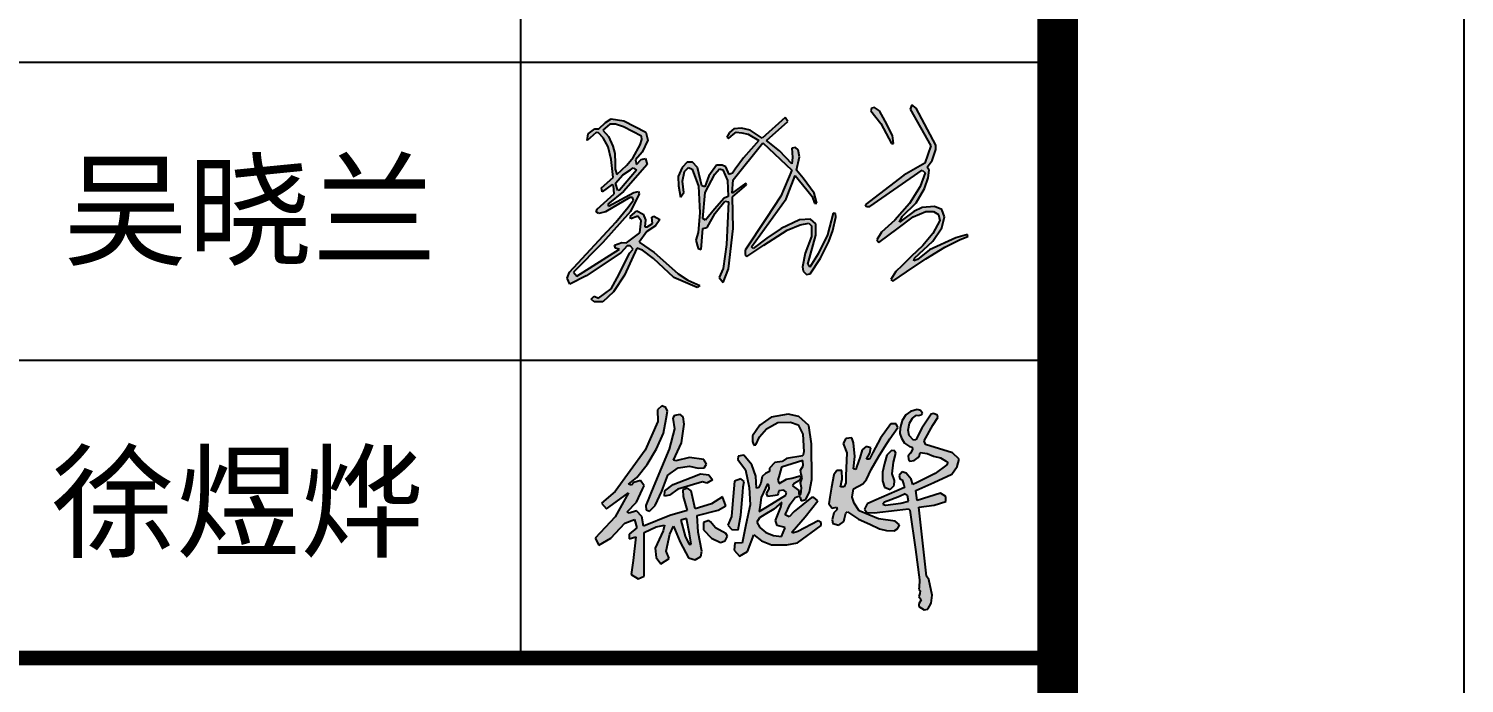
# Model space of a CAD drawing. Extents: x 33088 to 140010, y 13737 to 369010.
# Drawn here: x 117097 to 122393, y 100926 to 103344 of the extents above; entities that cross this region are included whole.
import ezdxf

# ---------------------------------------------------------------- set-up
doc = ezdxf.new("R2010")
doc.units = 0
doc.header["$LTSCALE"] = 1000
doc.header["$MEASUREMENT"] = 0
doc.layers.get('0').update_dxf_attribs({"linetype": 'CONTINUOUS'})
for name, color, linetype in [('PP-PM-TK', 7, 'CONTINUOUS'), ('PUB_TITLE', 4, 'CONTINUOUS'), ('签名', 255, 'CONTINUOUS')]:
    doc.layers.add(name, color=color, linetype=linetype)
doc.styles.add('-黑体', font='simhei.ttf', dxfattribs={"width": 0.8})

msp = doc.modelspace()

# ---------------------------------------------------------------- hatches: boundary and pattern name
h = msp.add_hatch(color=256)
h.paths.add_polyline_path([(120370.8, 103050.1), (120355, 103062.2), (120349.1, 103046.2), (120425.3, 102911.6), (120403.5, 102846.7), (120326.2, 102802.8), (120183, 102692.7), (120187.7, 102686.8), (120200, 102687.4), (120393.8, 102820.9), (120403.9, 102811.8), (120386.3, 102761.3), (120346.9, 102698), (120292, 102637.1), (120243, 102591.9), (120226, 102563.7), (120232.9, 102553.6), (120304.3, 102607.3), (120359.7, 102649.1), (120406.6, 102668.6), (120435.4, 102668.6), (120453.5, 102657.9), (120458.8, 102635.6), (120432.7, 102587.2), (120395.4, 102542.8), (120352.8, 102501.9), (120319.2, 102469.5), (120295.6, 102446.9), (120277.2, 102417.3), (120285.7, 102412), (120335.3, 102445.5), (120406.7, 102493.8), (120476.6, 102536.8), (120534.1, 102564.8), (120561.7, 102576.7), (120560.6, 102583.4), (120517.3, 102571.8), (120420.7, 102526.7), (120376.7, 102491.7), (120363.2, 102486.1), (120364.7, 102496.2), (120433, 102558.8), (120465.8, 102608.4), (120475.9, 102649.2), (120466.2, 102676.4), (120439.4, 102687.2), (120393.1, 102683.1), (120362.5, 102668.6), (120324.5, 102640.3), (120310.3, 102629.7), (120320, 102650.7), (120371.5, 102700.2), (120402.1, 102753.3), (120415.5, 102793.2), (120419.6, 102821.2), (120411.4, 102832), (120430.1, 102856.8), (120443.9, 102898.2), (120443.2, 102914.2)])
h.paths.add_polyline_path([(120217.5, 103052.1), (120206.1, 103050), (120203.7, 103040.9), (120240.3, 102994), (120280, 102919.2), (120287.3, 102919.2), (120284.3, 102948.9), (120256.7, 103001.8), (120236.5, 103040.7)], flags=17)
h.paths.add_polyline_path([(119627.3, 102677.3), (119594.5, 102636.4), (119583.9, 102642.5), (119593.4, 102738.8), (119629, 102806.1), (119645.3, 102825.9), (119657.4, 102822.4), (119675.7, 102783.4), (119677.7, 102724.5), (119663.2, 102717.5)], flags=16)
h.paths.add_polyline_path([(119494, 102763.4), (119501.9, 102721.8), (119514.4, 102739.2), (119509.5, 102781), (119517.1, 102816.4), (119531.8, 102831.6), (119545.4, 102825.1), (119568.8, 102762.5), (119572.6, 102663.6), (119566.6, 102591), (119557.9, 102563.3), (119567.2, 102531.7), (119578, 102528.5), (119584, 102605.7), (119599.8, 102609.5), (119629.7, 102662.2), (119665.1, 102706.8), (119678.7, 102704.6), (119671.6, 102547), (119659.7, 102458.1), (119645, 102424.9), (119659.7, 102407), (119678.7, 102456.5), (119696.7, 102605.7), (119694.1, 102722.5), (119745.6, 102766.7), (119743.3, 102773.6), (119693, 102736.2), (119696.4, 102786.1), (119805.8, 102921.7), (119912.8, 102821.5), (119872.3, 102724.8), (119817.6, 102642.4), (119740, 102525.5), (119740.2, 102510.2), (119746, 102502.6), (119809.2, 102543.8), (119895.5, 102600.2), (119943.4, 102619), (119975.5, 102625.8), (119985.6, 102615.3), (119984.7, 102576.6), (119961.6, 102515), (119951.9, 102464.6), (119954.4, 102448.2), (119966.2, 102435.6), (119980.5, 102438.1), (120018.8, 102496.1), (120048.7, 102558), (120064.1, 102599), (120074.9, 102648.3), (120073.2, 102661.1), (120065.4, 102661.9), (120044.6, 102582.4), (120009.8, 102512), (119979.5, 102463.4), (119971.6, 102473.7), (120000.7, 102581.2), (120001.1, 102622.6), (119981.2, 102640), (119941, 102637.9), (119873.4, 102605.6), (119819.9, 102569.6), (119770.2, 102531.9), (119763.2, 102538.6), (119892.1, 102715.8), (119925.1, 102801.7), (119967.4, 102748.9), (119987.2, 102724.1), (119996.1, 102699), (120005.3, 102699), (119994.7, 102736.9), (119954.2, 102791.9), (119930.1, 102821.1), (119941.1, 102870.5), (119936.5, 102896.1), (119926.5, 102905.2), (119912.3, 102902), (119915.5, 102867.7), (119912.3, 102844.4), (119866.5, 102892.9), (119819.6, 102930.5), (119898.3, 103001.6), (119888.2, 103015.7), (119803.4, 102940), (119758.7, 102969.1), (119727, 102976.6), (119698.8, 102973.8), (119682.6, 102960.3), (119673.1, 102943.3), (119678.6, 102938.2), (119696.5, 102952.8), (119707.4, 102961.8), (119727.8, 102959.6), (119751.4, 102953.8), (119791.4, 102930.8), (119733.7, 102866.6), (119703.4, 102824.7), (119693.1, 102810.5), (119681.8, 102804.8), (119669.3, 102833.6), (119655.9, 102839.4), (119635.1, 102839.4), (119606.7, 102800.5), (119591.2, 102760.3), (119580.7, 102763.6), (119564.8, 102830.7), (119546.4, 102850.7), (119525.9, 102851), (119508.1, 102831.6), (119493.1, 102798)])
h.paths.add_polyline_path([(119271.1, 102745.9), (119262, 102773.7), (119289.5, 102804), (119316.8, 102823), (119327, 102830.1), (119339.3, 102821.6), (119276.3, 102747)], flags=16)
h.paths.add_polyline_path([(119261, 102825.3), (119267.3, 102805.7), (119304.2, 102840), (119326.6, 102868.4), (119353.6, 102915.2), (119359.6, 102935.1), (119357.7, 102947.3), (119291.8, 102981.8), (119262.2, 102990.7), (119240.7, 102991.3), (119223.9, 102976.8), (119215.1, 102969.2), (119235.7, 102945.2), (119252.7, 102910.3), (119260, 102883.3), (119260.8, 102847.3)], flags=16)
h.paths.add_polyline_path([(119190.2, 102960.6), (119158, 102931.4), (119161, 102955.2), (119185.5, 102973.9), (119200.8, 102974.4), (119224.8, 102997.1), (119246.6, 103011), (119293.3, 103003.2), (119374.1, 102961.3), (119381.1, 102932.5), (119360.2, 102888), (119335.7, 102859.6), (119339.2, 102842.6), (119357.1, 102860.5), (119372.8, 102864.9), (119379.3, 102842.7), (119291, 102742.3), (119233.2, 102695.6), (119235.6, 102688.4), (119329.5, 102739.4), (119347.4, 102742.8), (119349.8, 102734.1), (119317.7, 102668.7), (119214.9, 102554.5), (119106.7, 102445.2), (119119.4, 102429.5), (119276.6, 102529.8), (119261.5, 102532.8), (119257.9, 102544.3), (119285.7, 102553.9), (119302.6, 102553.3), (119351.6, 102589.6), (119357.1, 102634.3), (119343.8, 102651.8), (119318.4, 102642.1), (119315.9, 102650.6), (119340.1, 102671.1), (119363.7, 102659.1), (119372.2, 102637.9), (119369.8, 102611.9), (119379.4, 102612.5), (119398.2, 102624), (119395.8, 102648.2), (119403.6, 102651.8), (119426, 102638.5), (119409.1, 102615.6), (119378.2, 102594.4), (119349.8, 102555.7), (119404.2, 102517.7), (119458.7, 102468.7), (119492.8, 102438.1), (119528.3, 102414.7), (119573.7, 102394.8), (119562.8, 102387.5), (119476.9, 102424.4), (119402.6, 102495.7), (119361.4, 102525.9), (119340.3, 102533.7), (119295.5, 102434.1), (119254.4, 102371.8), (119215.4, 102335.7), (119183.2, 102334.9), (119172.2, 102345.1), (119182.8, 102356.1), (119199.7, 102348.4), (119245.5, 102382.7), (119276, 102437.6), (119313.3, 102515.1), (119326.9, 102529.4), (119316.7, 102541.7), (119304.8, 102542.1), (119281.5, 102516.3), (119153.6, 102431.2), (119093, 102399.9), (119084.1, 102421.9), (119092.6, 102444.8), (119263.3, 102629.2), (119308.7, 102684.8), (119322.6, 102703.6), (119327.8, 102710.6), (119324.9, 102720), (119314.9, 102720.4), (119225.3, 102667.3), (119200.7, 102661.7), (119191.1, 102667.7), (119194.4, 102677.7), (119257.3, 102734), (119255.1, 102764.8), (119249.5, 102768.4), (119212.9, 102741.7), (119210.7, 102756), (119252.9, 102794.8), (119245.4, 102860.9), (119235.4, 102907.7), (119216.7, 102940.9), (119199.6, 102959.6)])
h = msp.add_hatch(color=256)
h.paths.add_polyline_path([(120339.3, 101619.4), (120330.4, 101625.8), (120309.3, 101615.8), (120278.2, 101604.3), (120253.9, 101595.3), (120247.7, 101588), (120257.5, 101584.7), (120314.1, 101592), (120343, 101599)], flags=16)
h.paths.add_polyline_path([(120372.3, 101916.1), (120379.5, 101915.4), (120390.1, 101917.7), (120394, 101923.7), (120387.3, 101933.6), (120374.6, 101938), (120350.9, 101930.1), (120333, 101918), (120320.1, 101896.8), (120312.5, 101870.3), (120310.4, 101849.1), (120316.7, 101831.2), (120327.7, 101813.3), (120346.6, 101801.1), (120356.2, 101798.6), (120358.1, 101789.4), (120350.5, 101775.8), (120341.7, 101766.2), (120342.6, 101754.3), (120348.2, 101747.1), (120363.6, 101749.7), (120378.3, 101760), (120384.1, 101767.1), (120385.9, 101779.3), (120411.7, 101775.2), (120435.2, 101765.3), (120461, 101758.7), (120479.9, 101748.3), (120488.5, 101743.6), (120484.9, 101733.4), (120441.6, 101700.8), (120374.7, 101668), (120358.4, 101660), (120353.3, 101680.6), (120334.4, 101702.9), (120319.4, 101706.8), (120307.9, 101694.4), (120311.4, 101681.8), (120319.7, 101677.2), (120325.7, 101658.8), (120328.7, 101649.5), (120215.6, 101600), (120190.9, 101589.2), (120180.6, 101570), (120189.8, 101557.4), (120215.8, 101555.8), (120300.7, 101565.9), (120342.5, 101570.9), (120348.4, 101566.1), (120368.6, 101420.7), (120384.1, 101308.8), (120382.5, 101280.2), (120381.4, 101274), (120386.2, 101268.4), (120385.2, 101257.8), (120380.5, 101247.1), (120389.2, 101234.6), (120381.3, 101219.8), (120381.1, 101210.4), (120400.5, 101197.4), (120414.5, 101200.8), (120426.3, 101221.9), (120430, 101251.7), (120418.3, 101309.9), (120409.8, 101321.7), (120380.5, 101577.3), (120437.4, 101584.1), (120481, 101597.7), (120480.6, 101616.8), (120460.6, 101628.2), (120375.1, 101600.9), (120370.5, 101638.2), (120436.5, 101668.2), (120503, 101698.4), (120522.5, 101727), (120529.8, 101753.8), (120505.6, 101776.9), (120405.1, 101808.8), (120400.9, 101821.5), (120432.7, 101879.9), (120451.4, 101908), (120449.6, 101916.5), (120435.1, 101922.5), (120426.6, 101920.5), (120391.8, 101869.2), (120370.1, 101825.6), (120361.9, 101823.8), (120345.8, 101841.7), (120341.8, 101861.1), (120346.9, 101886.5), (120358.1, 101905.1)])
h.paths.add_polyline_path([(120293, 101785.1), (120280.4, 101785.7), (120262.7, 101769.4), (120255, 101738.4), (120247.1, 101706.3), (120247.4, 101674.2), (120255, 101651.2), (120274.7, 101641.8), (120290.4, 101656.5), (120291, 101675.1), (120283, 101699.8), (120287.4, 101743.4), (120296.4, 101776.4)], flags=17)
h.paths.add_polyline_path([(120139.8, 101814.1), (120134.1, 101832.8), (120111.5, 101830.8), (120102.4, 101811.7), (120115.1, 101778), (120112.3, 101692.8), (120111.5, 101666.8), (120106, 101651.4), (120092.5, 101652.2), (120098.8, 101680.3), (120096.8, 101712), (120079, 101712.4), (120067.1, 101696.6), (120059.2, 101650.6), (120052.9, 101614.2), (120048.6, 101589.6), (120061.5, 101572.9), (120077.8, 101576.5), (120080.2, 101568.6), (120067.1, 101556), (120061.1, 101529.9), (120064.3, 101516.8), (120085.7, 101510.9), (120104.4, 101524.3), (120106.7, 101534.6), (120111.5, 101555.2), (120118.3, 101560), (120157.9, 101533.1), (120200.4, 101513.6), (120236.5, 101497.1), (120261.5, 101491.1), (120290.4, 101489.9), (120303.9, 101498.2), (120310.3, 101512.1), (120293.2, 101525.5), (120232.5, 101533.5), (120161.5, 101563.7), (120142.5, 101591.1), (120135.3, 101614.1), (120140.1, 101644.6), (120174.2, 101663.6), (120188.5, 101678.9), (120204.9, 101715.6), (120231.9, 101762.9), (120254.8, 101798.9), (120273.9, 101828.9), (120303.3, 101870.7), (120297.9, 101884.2), (120277.3, 101885.2), (120239.3, 101831.1), (120211.9, 101778.2), (120199.4, 101754.2), (120188.2, 101753.9), (120200.7, 101776.5), (120204.4, 101795.8), (120186.5, 101800.9), (120172.6, 101788), (120163.2, 101759.3), (120152.8, 101728), (120148.8, 101715.6), (120139.5, 101718.4), (120144.9, 101763.7)])
h.paths.add_polyline_path([(119872.4, 101576.8), (119876, 101594.9), (119845.8, 101570.1), (119812.4, 101549.8), (119793, 101538), (119783.5, 101521), (119794.8, 101501.6), (119816.4, 101483.5), (119844.9, 101471.8), (119874.2, 101469.1), (119886.4, 101498), (119887.8, 101501.3), (119858.4, 101509.2), (119852.5, 101527.7)], flags=16)
h.paths.add_polyline_path([(119953.9, 101730.1), (119953.5, 101749.5), (119914, 101736.9), (119874.4, 101724.4), (119866.5, 101697.1), (119860.6, 101676.6), (119866.2, 101664.4), (119893.1, 101679.8), (119912.2, 101683.8), (119943.8, 101692), (119946, 101685.9), (119940.2, 101675.2), (119920.8, 101663.7), (119915.1, 101655.4), (119928.7, 101645.7), (119938.4, 101638.8), (119938.8, 101623.1), (119945.3, 101623.8), (119948.1, 101648.6), (119944.5, 101667.3), (119950.3, 101684.9), (119947.4, 101698.9), (119944.4, 101713.4)], flags=16)
h.paths.add_polyline_path([(119827.4, 101659.9), (119822.5, 101663.5), (119815.1, 101646.8), (119799.8, 101612.4), (119795.6, 101584.6), (119792, 101561.4), (119822.5, 101579.9), (119890.8, 101621.5), (119892.9, 101631.6), (119882.7, 101639.6), (119864.9, 101636.8), (119861.7, 101627), (119859.6, 101620.6), (119843, 101618.4), (119824.2, 101615.8), (119819.5, 101627.2), (119828.8, 101645)], flags=16)
h.paths.add_polyline_path([(119765, 101733.7), (119735.7, 101769.5), (119714.1, 101764.6), (119713.6, 101753), (119741.8, 101714.3), (119755.1, 101649.6), (119758.4, 101585.7), (119742.9, 101511.6), (119728.8, 101444.2), (119702.5, 101444.7), (119700.3, 101418.2), (119719.7, 101396.1), (119749, 101413.2), (119772.8, 101475.1), (119800.4, 101452.5), (119837.5, 101438.1), (119893.9, 101438.1), (119933.2, 101444.7), (120020.6, 101509.4), (120020.2, 101519.9), (120009.4, 101525.9), (119935.2, 101487.1), (119914.6, 101480.8), (119913.5, 101486.3), (119961.6, 101541.3), (120008.5, 101600.4), (119993.8, 101612), (119985.3, 101612), (119920.6, 101561.3), (119902.5, 101540.9), (119888.5, 101548), (119906.2, 101588.5), (119925.2, 101612.3), (119936.6, 101617.1), (119943.1, 101612.8), (119946.9, 101600.8), (119964.4, 101605.5), (119977.7, 101633.3), (119986.3, 101679.4), (119985.4, 101811.2), (119974.7, 101878.9), (119938.8, 101911.1), (119899.1, 101920.2), (119836.8, 101908.9), (119794.4, 101880), (119767.5, 101839.8), (119767.7, 101819), (119772.5, 101805.7), (119780, 101806.6), (119793.5, 101836.7), (119819.2, 101866.2), (119861.2, 101888.9), (119907.5, 101891.2), (119935.3, 101880.4), (119952.8, 101846), (119957, 101781.8), (119953.2, 101766.3), (119892.4, 101756.8), (119877.2, 101745.5), (119850.3, 101742.2), (119830, 101720.8), (119830.5, 101708.5), (119815.4, 101701.5), (119803.6, 101690.6), (119798.4, 101665.1), (119789.9, 101647.7), (119782.2, 101646.5), (119780.3, 101691.7)])
h.paths.add_polyline_path([(119736.5, 101671.4), (119723.8, 101681.3), (119700.9, 101672.7), (119693.8, 101587.7), (119689.9, 101542.1), (119675.9, 101510.5), (119691.6, 101494), (119714.5, 101493.3), (119724.5, 101546.9), (119731.7, 101632), (119733.4, 101652.2)])
h.paths.add_polyline_path([(119606.9, 101528.1), (119586.3, 101519.8), (119586.6, 101493), (119615.9, 101462.1), (119649.8, 101446.7), (119666.2, 101452.4), (119675.4, 101469.2), (119669.4, 101479.9), (119630.5, 101500.5), (119612, 101522.3)])
h.paths.add_polyline_path([(119524, 101534.6), (119502.8, 101528.7), (119519.5, 101470.2), (119533.8, 101438.9), (119541.6, 101440.3), (119534.5, 101478.4)], flags=16)
h.paths.add_polyline_path([(119442.8, 101617.9), (119444.3, 101637.1), (119475, 101661), (119541.3, 101686.6), (119575.3, 101699.8), (119606.1, 101696.8), (119620.2, 101678.3), (119598.8, 101666), (119582.9, 101670.7), (119491.7, 101643.2), (119461.3, 101620.8)], flags=17)
h.paths.add_polyline_path([(119512.2, 101910.1), (119500.5, 101918.9), (119479.2, 101914.8), (119473.6, 101905.5), (119480, 101866), (119460.2, 101791.1), (119403.8, 101655.5), (119374, 101583.6), (119375.1, 101566.9), (119387.4, 101562.4), (119408.3, 101583.3), (119432.5, 101636.4), (119454.5, 101694.9), (119493.2, 101722.7), (119534.8, 101728.2), (119567.3, 101721), (119589, 101722.3), (119598.1, 101735.1), (119588, 101752.5), (119535.2, 101760), (119485, 101747.6), (119476.4, 101750.5), (119505.6, 101814.2), (119515.2, 101883.2)], flags=17)
h.paths.add_polyline_path([(119447.2, 101944.4), (119432.5, 101951.2), (119416.4, 101936.6), (119418.1, 101893.6), (119371.6, 101787.6), (119260.2, 101635.1), (119210.2, 101591.2), (119228.6, 101571.1), (119278.6, 101607), (119310.5, 101629.9), (119261, 101540.9), (119186.5, 101462.9), (119200.5, 101436.6), (119245.2, 101462.9), (119296.1, 101518.1), (119332.1, 101531.3), (119340.9, 101500.6), (119311.9, 101476.9), (119312.8, 101459.4), (119337.4, 101467.3), (119326.8, 101380.5), (119320.4, 101327.8), (119345.3, 101312.2), (119368.1, 101321.8), (119368.1, 101483.9), (119411.9, 101504.1), (119443.1, 101510.9), (119437.6, 101490), (119408.7, 101425.6), (119411.8, 101390.6), (119429, 101367.8), (119460.3, 101386.9), (119449.3, 101414.5), (119462.8, 101477.2), (119475.7, 101506.6), (119500.3, 101447.1), (119531, 101389.3), (119555.6, 101382), (119576.5, 101394.9), (119580.8, 101413.9), (119566.7, 101485.1), (119563, 101546.5), (119641, 101565.6), (119669.3, 101582.2), (119657, 101614.7), (119615.8, 101588.9), (119555.6, 101571.1), (119540.8, 101637.4), (119527.9, 101647.3), (119510.7, 101641.1), (119512, 101615.9), (119526.1, 101564.4), (119462.8, 101545.9), (119365, 101506.6), (119359.5, 101542.2), (119339.8, 101563.7), (119312.2, 101554.5), (119304.8, 101559.4), (119339.8, 101595.7), (119361.4, 101643), (119368.1, 101656.1), (119354, 101675.7), (119329.4, 101668.3), (119320.8, 101658.5), (119309.7, 101661.6), (119341.1, 101686.2), (119378.6, 101734.7), (119413, 101792), (119438.8, 101849.8), (119448.7, 101902.6), (119454, 101931)])

# ---------------------------------------------------------------- linework, layer by layer
for p, q in [((119224.8, 102997.1), (119246.6, 103011)), ((119246.6, 103011), (119293.3, 103003.2)), ((119888.2, 103015.7), (119803.4, 102940)), ((119898.3, 103001.6), (119888.2, 103015.7)), ((120206.1, 103050), (120203.7, 103040.9)), ((120203.7, 103040.9), (120240.3, 102994)), ((120217.5, 103052.1), (120206.1, 103050)), ((120236.5, 103040.7), (120217.5, 103052.1)), ((120256.7, 103001.8), (120236.5, 103040.7)), ((120355, 103062.2), (120349.1, 103046.2)), ((120349.1, 103046.2), (120425.3, 102911.6)), ((120370.8, 103050.1), (120355, 103062.2)), ((120443.2, 102914.2), (120370.8, 103050.1)), ((119190.2, 102960.6), (119158, 102931.4)), ((119161, 102955.2), (119185.5, 102973.9)), ((119185.5, 102973.9), (119200.8, 102974.4)), ((119199.6, 102959.6), (119190.2, 102960.6)), ((119216.7, 102940.9), (119199.6, 102959.6)), ((119200.8, 102974.4), (119224.8, 102997.1)), ((119223.9, 102976.8), (119215.1, 102969.2)), ((119215.1, 102969.2), (119235.7, 102945.2)), ((119240.7, 102991.3), (119223.9, 102976.8)), ((119262.2, 102990.7), (119240.7, 102991.3)), ((119291.8, 102981.8), (119262.2, 102990.7)), ((119357.7, 102947.3), (119291.8, 102981.8)), ((119293.3, 103003.2), (119374.1, 102961.3)), ((119374.1, 102961.3), (119381.1, 102932.5)), ((119682.6, 102960.3), (119673.1, 102943.3)), ((119698.8, 102973.8), (119682.6, 102960.3)), ((119696.5, 102952.8), (119707.4, 102961.8)), ((119727, 102976.6), (119698.8, 102973.8)), ((119707.4, 102961.8), (119727.8, 102959.6)), ((119758.7, 102969.1), (119727, 102976.6)), ((119727.8, 102959.6), (119751.4, 102953.8)), ((119803.4, 102940), (119758.7, 102969.1)), ((119819.6, 102930.5), (119898.3, 103001.6)), ((120240.3, 102994), (120280, 102919.2)), ((120284.3, 102948.9), (120256.7, 103001.8)), ((119158, 102931.4), (119161, 102955.2)), ((119235.4, 102907.7), (119216.7, 102940.9)), ((119245.4, 102860.9), (119235.4, 102907.7)), ((119235.7, 102945.2), (119252.7, 102910.3)), ((119252.7, 102910.3), (119260, 102883.3)), ((119326.6, 102868.4), (119353.6, 102915.2)), ((119353.6, 102915.2), (119359.6, 102935.1)), ((119359.6, 102935.1), (119357.7, 102947.3)), ((119381.1, 102932.5), (119360.2, 102888)), ((119673.1, 102943.3), (119678.6, 102938.2)), ((119678.6, 102938.2), (119696.5, 102952.8)), ((119696.4, 102786.1), (119805.8, 102921.7)), ((119791.4, 102930.8), (119733.7, 102866.6)), ((119751.4, 102953.8), (119791.4, 102930.8)), ((119805.8, 102921.7), (119912.8, 102821.5)), ((119866.5, 102892.9), (119819.6, 102930.5)), ((119926.5, 102905.2), (119912.3, 102902)), ((119936.5, 102896.1), (119926.5, 102905.2)), ((120280, 102919.2), (120287.3, 102919.2)), ((120287.3, 102919.2), (120284.3, 102948.9)), ((120425.3, 102911.6), (120403.5, 102846.7)), ((120443.9, 102898.2), (120443.2, 102914.2)), ((119252.9, 102794.8), (119245.4, 102860.9)), ((119260, 102883.3), (119260.8, 102847.3)), ((119304.2, 102840), (119326.6, 102868.4)), ((119360.2, 102888), (119335.7, 102859.6)), ((119335.7, 102859.6), (119339.2, 102842.6)), ((119339.2, 102842.6), (119357.1, 102860.5)), ((119357.1, 102860.5), (119372.8, 102864.9)), ((119372.8, 102864.9), (119379.3, 102842.7)), ((119733.7, 102866.6), (119703.4, 102824.7)), ((119912.3, 102844.4), (119866.5, 102892.9)), ((119912.3, 102902), (119915.5, 102867.7)), ((119915.5, 102867.7), (119912.3, 102844.4)), ((119930.1, 102821.1), (119941.1, 102870.5)), ((119941.1, 102870.5), (119936.5, 102896.1)), ((120411.4, 102832), (120430.1, 102856.8)), ((120430.1, 102856.8), (120443.9, 102898.2)), ((119260.8, 102847.3), (119261, 102825.3)), ((119261, 102825.3), (119267.3, 102805.7)), ((119262, 102773.7), (119289.5, 102804)), ((119267.3, 102805.7), (119304.2, 102840)), ((119339.3, 102821.6), (119276.3, 102747)), ((119289.5, 102804), (119316.8, 102823)), ((119379.3, 102842.7), (119291, 102742.3)), ((119316.8, 102823), (119327, 102830.1)), ((119327, 102830.1), (119339.3, 102821.6)), ((119508.1, 102831.6), (119493.1, 102798)), ((119525.9, 102851), (119508.1, 102831.6)), ((119509.5, 102781), (119517.1, 102816.4)), ((119517.1, 102816.4), (119531.8, 102831.6)), ((119546.4, 102850.7), (119525.9, 102851)), ((119531.8, 102831.6), (119545.4, 102825.1)), ((119545.4, 102825.1), (119568.8, 102762.5)), ((119564.8, 102830.7), (119546.4, 102850.7)), ((119580.7, 102763.6), (119564.8, 102830.7)), ((119606.7, 102800.5), (119591.2, 102760.3)), ((119593.4, 102738.8), (119629, 102806.1)), ((119635.1, 102839.4), (119606.7, 102800.5)), ((119629, 102806.1), (119645.3, 102825.9)), ((119655.9, 102839.4), (119635.1, 102839.4)), ((119645.3, 102825.9), (119657.4, 102822.4)), ((119669.3, 102833.6), (119655.9, 102839.4)), ((119657.4, 102822.4), (119675.7, 102783.4)), ((119681.8, 102804.8), (119669.3, 102833.6)), ((119693.1, 102810.5), (119681.8, 102804.8)), ((119703.4, 102824.7), (119693.1, 102810.5)), ((119912.8, 102821.5), (119872.3, 102724.8)), ((119892.1, 102715.8), (119925.1, 102801.7)), ((119925.1, 102801.7), (119967.4, 102748.9)), ((119954.2, 102791.9), (119930.1, 102821.1)), ((120326.2, 102802.8), (120183, 102692.7)), ((120200, 102687.4), (120393.8, 102820.9)), ((120403.5, 102846.7), (120326.2, 102802.8)), ((120403.9, 102811.8), (120386.3, 102761.3)), ((120393.8, 102820.9), (120403.9, 102811.8)), ((120419.6, 102821.2), (120411.4, 102832)), ((120415.5, 102793.2), (120419.6, 102821.2)), ((119210.7, 102756), (119252.9, 102794.8)), ((119212.9, 102741.7), (119210.7, 102756)), ((119249.5, 102768.4), (119212.9, 102741.7)), ((119255.1, 102764.8), (119249.5, 102768.4)), ((119257.3, 102734), (119255.1, 102764.8)), ((119271.1, 102745.9), (119262, 102773.7)), ((119276.3, 102747), (119271.1, 102745.9)), ((119493.1, 102798), (119494, 102763.4)), ((119494, 102763.4), (119501.9, 102721.8)), ((119514.4, 102739.2), (119509.5, 102781)), ((119568.8, 102762.5), (119572.6, 102663.6)), ((119591.2, 102760.3), (119580.7, 102763.6)), ((119675.7, 102783.4), (119677.7, 102724.5)), ((119693, 102736.2), (119696.4, 102786.1)), ((119743.3, 102773.6), (119693, 102736.2)), ((119694.1, 102722.5), (119745.6, 102766.7)), ((119745.6, 102766.7), (119743.3, 102773.6)), ((119994.7, 102736.9), (119954.2, 102791.9)), ((119967.4, 102748.9), (119987.2, 102724.1)), ((120386.3, 102761.3), (120346.9, 102698)), ((120371.5, 102700.2), (120402.1, 102753.3)), ((120402.1, 102753.3), (120415.5, 102793.2)), ((119194.4, 102677.7), (119257.3, 102734)), ((119314.9, 102720.4), (119225.3, 102667.3)), ((119291, 102742.3), (119233.2, 102695.6)), ((119233.2, 102695.6), (119235.6, 102688.4)), ((119235.6, 102688.4), (119329.5, 102739.4)), ((119308.7, 102684.8), (119322.6, 102703.6)), ((119324.9, 102720), (119314.9, 102720.4)), ((119349.8, 102734.1), (119317.7, 102668.7)), ((119322.6, 102703.6), (119327.8, 102710.6)), ((119327.8, 102710.6), (119324.9, 102720)), ((119329.5, 102739.4), (119347.4, 102742.8)), ((119347.4, 102742.8), (119349.8, 102734.1)), ((119501.9, 102721.8), (119514.4, 102739.2)), ((119583.9, 102642.5), (119593.4, 102738.8)), ((119663.2, 102717.5), (119627.3, 102677.3)), ((119629.7, 102662.2), (119665.1, 102706.8)), ((119677.7, 102724.5), (119663.2, 102717.5)), ((119665.1, 102706.8), (119678.7, 102704.6)), ((119678.7, 102704.6), (119671.6, 102547)), ((119696.7, 102605.7), (119694.1, 102722.5)), ((119763.2, 102538.6), (119892.1, 102715.8)), ((119872.3, 102724.8), (119817.6, 102642.4)), ((119987.2, 102724.1), (119996.1, 102699)), ((120005.3, 102699), (119994.7, 102736.9)), ((119996.1, 102699), (120005.3, 102699)), ((120183, 102692.7), (120187.7, 102686.8)), ((120346.9, 102698), (120292, 102637.1)), ((120320, 102650.7), (120371.5, 102700.2)), ((119191.1, 102667.7), (119194.4, 102677.7)), ((119200.7, 102661.7), (119191.1, 102667.7)), ((119225.3, 102667.3), (119200.7, 102661.7)), ((119317.7, 102668.7), (119214.9, 102554.5)), ((119263.3, 102629.2), (119308.7, 102684.8)), ((119315.9, 102650.6), (119340.1, 102671.1)), ((119318.4, 102642.1), (119315.9, 102650.6)), ((119343.8, 102651.8), (119318.4, 102642.1)), ((119318.4, 102642.1), (119318.4, 102642.1)), ((119340.1, 102671.1), (119363.7, 102659.1)), ((119357.1, 102634.3), (119343.8, 102651.8)), ((119363.7, 102659.1), (119372.2, 102637.9)), ((119395.8, 102648.2), (119403.6, 102651.8)), ((119398.2, 102624), (119395.8, 102648.2)), ((119403.6, 102651.8), (119426, 102638.5)), ((119572.6, 102663.6), (119566.6, 102591)), ((119594.5, 102636.4), (119583.9, 102642.5)), ((119627.3, 102677.3), (119594.5, 102636.4)), ((119599.8, 102609.5), (119629.7, 102662.2)), ((119817.6, 102642.4), (119740, 102525.5)), ((119981.2, 102640), (119941, 102637.9)), ((120001.1, 102622.6), (119981.2, 102640)), ((120065.4, 102661.9), (120044.6, 102582.4)), ((120064.1, 102599), (120074.9, 102648.3)), ((120073.2, 102661.1), (120065.4, 102661.9)), ((120074.9, 102648.3), (120073.2, 102661.1)), ((120187.7, 102686.8), (120200, 102687.4)), ((120304.3, 102607.3), (120359.7, 102649.1)), ((120310.3, 102629.7), (120320, 102650.7)), ((120324.5, 102640.3), (120310.3, 102629.7)), ((120362.5, 102668.6), (120324.5, 102640.3)), ((120359.7, 102649.1), (120406.6, 102668.6)), ((120393.1, 102683.1), (120362.5, 102668.6)), ((120439.4, 102687.2), (120393.1, 102683.1)), ((120406.6, 102668.6), (120435.4, 102668.6)), ((120435.4, 102668.6), (120453.5, 102657.9)), ((120466.2, 102676.4), (120439.4, 102687.2)), ((120453.5, 102657.9), (120458.8, 102635.6)), ((120465.8, 102608.4), (120475.9, 102649.2)), ((120475.9, 102649.2), (120466.2, 102676.4)), ((119092.6, 102444.8), (119263.3, 102629.2)), ((119302.6, 102553.3), (119351.6, 102589.6)), ((119378.2, 102594.4), (119349.8, 102555.7)), ((119351.6, 102589.6), (119357.1, 102634.3)), ((119372.2, 102637.9), (119369.8, 102611.9)), ((119369.8, 102611.9), (119379.4, 102612.5)), ((119409.1, 102615.6), (119378.2, 102594.4)), ((119379.4, 102612.5), (119398.2, 102624)), ((119426, 102638.5), (119409.1, 102615.6)), ((119566.6, 102591), (119557.9, 102563.3)), ((119578, 102528.5), (119584, 102605.7)), ((119584, 102605.7), (119599.8, 102609.5)), ((119678.7, 102456.5), (119696.7, 102605.7)), ((119809.2, 102543.8), (119895.5, 102600.2)), ((119873.4, 102605.6), (119819.9, 102569.6)), ((119941, 102637.9), (119873.4, 102605.6)), ((119895.5, 102600.2), (119943.4, 102619)), ((119943.4, 102619), (119975.5, 102625.8)), ((119975.5, 102625.8), (119985.6, 102615.3)), ((119985.6, 102615.3), (119984.7, 102576.6)), ((120000.7, 102581.2), (120001.1, 102622.6)), ((120048.7, 102558), (120064.1, 102599)), ((120243, 102591.9), (120226, 102563.7)), ((120232.9, 102553.6), (120304.3, 102607.3)), ((120292, 102637.1), (120243, 102591.9)), ((120432.7, 102587.2), (120395.4, 102542.8)), ((120458.8, 102635.6), (120432.7, 102587.2)), ((120433, 102558.8), (120465.8, 102608.4)), ((119214.9, 102554.5), (119106.7, 102445.2)), ((119257.9, 102544.3), (119285.7, 102553.9)), ((119261.5, 102532.8), (119257.9, 102544.3)), ((119304.8, 102542.1), (119281.5, 102516.3)), ((119285.7, 102553.9), (119302.6, 102553.3)), ((119340.3, 102533.7), (119295.5, 102434.1)), ((119316.7, 102541.7), (119304.8, 102542.1)), ((119326.9, 102529.4), (119316.7, 102541.7)), ((119361.4, 102525.9), (119340.3, 102533.7)), ((119349.8, 102555.7), (119404.2, 102517.7)), ((119557.9, 102563.3), (119567.2, 102531.7)), ((119671.6, 102547), (119659.7, 102458.1)), ((119746, 102502.6), (119809.2, 102543.8)), ((119770.2, 102531.9), (119763.2, 102538.6)), ((119819.9, 102569.6), (119770.2, 102531.9)), ((119984.7, 102576.6), (119961.6, 102515)), ((119971.6, 102473.7), (120000.7, 102581.2)), ((120044.6, 102582.4), (120009.8, 102512)), ((120018.8, 102496.1), (120048.7, 102558)), ((120226, 102563.7), (120232.9, 102553.6)), ((120395.4, 102542.8), (120352.8, 102501.9)), ((120364.7, 102496.2), (120433, 102558.8)), ((120406.7, 102493.8), (120476.6, 102536.8)), ((120517.3, 102571.8), (120420.7, 102526.7)), ((120476.6, 102536.8), (120534.1, 102564.8)), ((120560.6, 102583.4), (120517.3, 102571.8)), ((120534.1, 102564.8), (120561.7, 102576.7)), ((120561.7, 102576.7), (120560.6, 102583.4)), ((119119.4, 102429.5), (119276.6, 102529.8)), ((119281.5, 102516.3), (119153.6, 102431.2)), ((119276.6, 102529.8), (119261.5, 102532.8)), ((119276, 102437.6), (119313.3, 102515.1)), ((119313.3, 102515.1), (119326.9, 102529.4)), ((119402.6, 102495.7), (119361.4, 102525.9)), ((119476.9, 102424.4), (119402.6, 102495.7)), ((119404.2, 102517.7), (119458.7, 102468.7)), ((119567.2, 102531.7), (119578, 102528.5)), ((119740, 102525.5), (119740.2, 102510.2)), ((119740.2, 102510.2), (119746, 102502.6)), ((119961.6, 102515), (119951.9, 102464.6)), ((120009.8, 102512), (119979.5, 102463.4)), ((119980.5, 102438.1), (120018.8, 102496.1)), ((120352.8, 102501.9), (120319.2, 102469.5)), ((120335.3, 102445.5), (120406.7, 102493.8)), ((120363.2, 102486.1), (120364.7, 102496.2)), ((120376.7, 102491.7), (120363.2, 102486.1)), ((120420.7, 102526.7), (120376.7, 102491.7)), ((119084.1, 102421.9), (119092.6, 102444.8)), ((119153.6, 102431.2), (119093, 102399.9)), ((119106.7, 102445.2), (119119.4, 102429.5)), ((119245.5, 102382.7), (119276, 102437.6)), ((119295.5, 102434.1), (119254.4, 102371.8)), ((119458.7, 102468.7), (119492.8, 102438.1)), ((119492.8, 102438.1), (119528.3, 102414.7)), ((119659.7, 102458.1), (119645, 102424.9)), ((119659.7, 102407), (119678.7, 102456.5)), ((119951.9, 102464.6), (119954.4, 102448.2)), ((119954.4, 102448.2), (119966.2, 102435.6)), ((119966.2, 102435.6), (119980.5, 102438.1)), ((119979.5, 102463.4), (119971.6, 102473.7)), ((120295.6, 102446.9), (120277.2, 102417.3)), ((120285.7, 102412), (120335.3, 102445.5)), ((120319.2, 102469.5), (120295.6, 102446.9)), ((119093, 102399.9), (119084.1, 102421.9)), ((119199.7, 102348.4), (119245.5, 102382.7)), ((119562.8, 102387.5), (119476.9, 102424.4)), ((119528.3, 102414.7), (119573.7, 102394.8)), ((119573.7, 102394.8), (119562.8, 102387.5)), ((119645, 102424.9), (119659.7, 102407)), ((120277.2, 102417.3), (120285.7, 102412)), ((119172.2, 102345.1), (119182.8, 102356.1)), ((119183.2, 102334.9), (119172.2, 102345.1)), ((119182.8, 102356.1), (119199.7, 102348.4)), ((119215.4, 102335.7), (119183.2, 102334.9)), ((119254.4, 102371.8), (119215.4, 102335.7)), ((119432.5, 101951.2), (119416.4, 101936.6)), ((119447.2, 101944.4), (119432.5, 101951.2)), ((119416.4, 101936.6), (119418.1, 101893.6)), ((119438.8, 101849.8), (119448.7, 101902.6)), ((119454, 101931), (119447.2, 101944.4)), ((119448.7, 101902.6), (119454, 101931)), ((119479.2, 101914.8), (119473.6, 101905.5)), ((119473.6, 101905.5), (119480, 101866)), ((119500.5, 101918.9), (119479.2, 101914.8)), ((119512.2, 101910.1), (119500.5, 101918.9)), ((119515.2, 101883.2), (119512.2, 101910.1)), ((119836.8, 101908.9), (119794.4, 101880)), ((119899.1, 101920.2), (119836.8, 101908.9)), ((119938.8, 101911.1), (119899.1, 101920.2)), ((119974.7, 101878.9), (119938.8, 101911.1)), ((120333, 101918), (120320.1, 101896.8)), ((120350.9, 101930.1), (120333, 101918)), ((120346.9, 101886.5), (120358.1, 101905.1)), ((120374.6, 101938), (120350.9, 101930.1)), ((120358.1, 101905.1), (120372.3, 101916.1)), ((120372.3, 101916.1), (120379.5, 101915.4)), ((120387.3, 101933.6), (120374.6, 101938)), ((120379.5, 101915.4), (120390.1, 101917.7)), ((120394, 101923.7), (120387.3, 101933.6)), ((120390.1, 101917.7), (120394, 101923.7)), ((120426.6, 101920.5), (120391.8, 101869.2)), ((120435.1, 101922.5), (120426.6, 101920.5)), ((120432.7, 101879.9), (120451.4, 101908)), ((120449.6, 101916.5), (120435.1, 101922.5)), ((120451.4, 101908), (120449.6, 101916.5)), ((119418.1, 101893.6), (119371.6, 101787.6)), ((119413, 101792), (119438.8, 101849.8)), ((119480, 101866), (119460.2, 101791.1)), ((119505.6, 101814.2), (119515.2, 101883.2)), ((119794.4, 101880), (119767.5, 101839.8)), ((119793.5, 101836.7), (119819.2, 101866.2)), ((119819.2, 101866.2), (119861.2, 101888.9)), ((119861.2, 101888.9), (119907.5, 101891.2)), ((119907.5, 101891.2), (119935.3, 101880.4)), ((119935.3, 101880.4), (119952.8, 101846)), ((119952.8, 101846), (119957, 101781.8)), ((119985.4, 101811.2), (119974.7, 101878.9)), ((120277.3, 101885.2), (120239.3, 101831.1)), ((120273.9, 101828.9), (120303.3, 101870.7)), ((120297.9, 101884.2), (120277.3, 101885.2)), ((120303.3, 101870.7), (120297.9, 101884.2)), ((120312.5, 101870.3), (120310.4, 101849.1)), ((120310.4, 101849.1), (120316.7, 101831.2)), ((120320.1, 101896.8), (120312.5, 101870.3)), ((120341.8, 101861.1), (120346.9, 101886.5)), ((120345.8, 101841.7), (120341.8, 101861.1)), ((120391.8, 101869.2), (120370.1, 101825.6)), ((120400.9, 101821.5), (120432.7, 101879.9)), ((119378.6, 101734.7), (119413, 101792)), ((119476.4, 101750.5), (119505.6, 101814.2)), ((119767.5, 101839.8), (119767.7, 101819)), ((119767.7, 101819), (119772.5, 101805.7)), ((119772.5, 101805.7), (119780, 101806.6)), ((119780, 101806.6), (119793.5, 101836.7)), ((119986.3, 101679.4), (119985.4, 101811.2)), ((120111.5, 101830.8), (120102.4, 101811.7)), ((120102.4, 101811.7), (120115.1, 101778)), ((120134.1, 101832.8), (120111.5, 101830.8)), ((120139.8, 101814.1), (120134.1, 101832.8)), ((120144.9, 101763.7), (120139.8, 101814.1)), ((120186.5, 101800.9), (120172.6, 101788)), ((120204.4, 101795.8), (120186.5, 101800.9)), ((120200.7, 101776.5), (120204.4, 101795.8)), ((120239.3, 101831.1), (120211.9, 101778.2)), ((120231.9, 101762.9), (120254.8, 101798.9)), ((120254.8, 101798.9), (120273.9, 101828.9)), ((120316.7, 101831.2), (120327.7, 101813.3)), ((120327.7, 101813.3), (120346.6, 101801.1)), ((120361.9, 101823.8), (120345.8, 101841.7)), ((120346.6, 101801.1), (120356.2, 101798.6)), ((120356.2, 101798.6), (120358.1, 101789.4)), ((120370.1, 101825.6), (120361.9, 101823.8)), ((120405.1, 101808.8), (120400.9, 101821.5)), ((120505.6, 101776.9), (120405.1, 101808.8)), ((119371.6, 101787.6), (119260.2, 101635.1)), ((119460.2, 101791.1), (119403.8, 101655.5)), ((119485, 101747.6), (119476.4, 101750.5)), ((119535.2, 101760), (119485, 101747.6)), ((119588, 101752.5), (119535.2, 101760)), ((119598.1, 101735.1), (119588, 101752.5)), ((119714.1, 101764.6), (119713.6, 101753)), ((119713.6, 101753), (119741.8, 101714.3)), ((119735.7, 101769.5), (119714.1, 101764.6)), ((119765, 101733.7), (119735.7, 101769.5)), ((119850.3, 101742.2), (119830, 101720.8)), ((119877.2, 101745.5), (119850.3, 101742.2)), ((119892.4, 101756.8), (119877.2, 101745.5)), ((119953.2, 101766.3), (119892.4, 101756.8)), ((119953.5, 101749.5), (119914, 101736.9)), ((119957, 101781.8), (119953.2, 101766.3)), ((119953.9, 101730.1), (119953.5, 101749.5)), ((120115.1, 101778), (120112.3, 101692.8)), ((120139.5, 101718.4), (120144.9, 101763.7)), ((120163.2, 101759.3), (120152.8, 101728)), ((120172.6, 101788), (120163.2, 101759.3)), ((120188.2, 101753.9), (120200.7, 101776.5)), ((120199.4, 101754.2), (120188.2, 101753.9)), ((120211.9, 101778.2), (120199.4, 101754.2)), ((120204.9, 101715.6), (120231.9, 101762.9)), ((120262.7, 101769.4), (120255, 101738.4)), ((120280.4, 101785.7), (120262.7, 101769.4)), ((120293, 101785.1), (120280.4, 101785.7)), ((120283, 101699.8), (120287.4, 101743.4)), ((120287.4, 101743.4), (120296.4, 101776.4)), ((120296.4, 101776.4), (120293, 101785.1)), ((120350.5, 101775.8), (120341.7, 101766.2)), ((120341.7, 101766.2), (120342.6, 101754.3)), ((120342.6, 101754.3), (120348.2, 101747.1)), ((120348.2, 101747.1), (120363.6, 101749.7)), ((120358.1, 101789.4), (120350.5, 101775.8)), ((120363.6, 101749.7), (120378.3, 101760)), ((120378.3, 101760), (120384.1, 101767.1)), ((120384.1, 101767.1), (120385.9, 101779.3)), ((120385.9, 101779.3), (120411.7, 101775.2)), ((120411.7, 101775.2), (120435.2, 101765.3)), ((120435.2, 101765.3), (120461, 101758.7)), ((120461, 101758.7), (120479.9, 101748.3)), ((120479.9, 101748.3), (120488.5, 101743.6)), ((120488.5, 101743.6), (120484.9, 101733.4)), ((120529.8, 101753.8), (120505.6, 101776.9)), ((120522.5, 101727), (120529.8, 101753.8)), ((119309.7, 101661.6), (119341.1, 101686.2)), ((119341.1, 101686.2), (119378.6, 101734.7)), ((119432.5, 101636.4), (119454.5, 101694.9)), ((119454.5, 101694.9), (119493.2, 101722.7)), ((119475, 101661), (119541.3, 101686.6)), ((119493.2, 101722.7), (119534.8, 101728.2)), ((119534.8, 101728.2), (119567.3, 101721)), ((119541.3, 101686.6), (119575.3, 101699.8)), ((119567.3, 101721), (119589, 101722.3)), ((119575.3, 101699.8), (119606.1, 101696.8)), ((119589, 101722.3), (119598.1, 101735.1)), ((119606.1, 101696.8), (119620.2, 101678.3)), ((119741.8, 101714.3), (119755.1, 101649.6)), ((119780.3, 101691.7), (119765, 101733.7)), ((119782.2, 101646.5), (119780.3, 101691.7)), ((119803.6, 101690.6), (119798.4, 101665.1)), ((119815.4, 101701.5), (119803.6, 101690.6)), ((119830.5, 101708.5), (119815.4, 101701.5)), ((119830, 101720.8), (119830.5, 101708.5)), ((119866.5, 101697.1), (119860.6, 101676.6)), ((119874.4, 101724.4), (119866.5, 101697.1)), ((119914, 101736.9), (119874.4, 101724.4)), ((119912.2, 101683.8), (119943.8, 101692)), ((119946, 101685.9), (119940.2, 101675.2)), ((119943.8, 101692), (119946, 101685.9)), ((119944.4, 101713.4), (119953.9, 101730.1)), ((119947.4, 101698.9), (119944.4, 101713.4)), ((119950.3, 101684.9), (119947.4, 101698.9)), ((120067.1, 101696.6), (120059.2, 101650.6)), ((120079, 101712.4), (120067.1, 101696.6)), ((120096.8, 101712), (120079, 101712.4)), ((120098.8, 101680.3), (120096.8, 101712)), ((120112.3, 101692.8), (120111.5, 101666.8)), ((120148.8, 101715.6), (120139.5, 101718.4)), ((120152.8, 101728), (120148.8, 101715.6)), ((120188.5, 101678.9), (120204.9, 101715.6)), ((120255, 101738.4), (120247.1, 101706.3)), ((120247.1, 101706.3), (120247.4, 101674.2)), ((120291, 101675.1), (120283, 101699.8)), ((120319.4, 101706.8), (120307.9, 101694.4)), ((120307.9, 101694.4), (120311.4, 101681.8)), ((120334.4, 101702.9), (120319.4, 101706.8)), ((120353.3, 101680.6), (120334.4, 101702.9)), ((120441.6, 101700.8), (120374.7, 101668)), ((120436.5, 101668.2), (120503, 101698.4)), ((120484.9, 101733.4), (120441.6, 101700.8)), ((120503, 101698.4), (120522.5, 101727)), ((119260.2, 101635.1), (119210.2, 101591.2)), ((119320.8, 101658.5), (119309.7, 101661.6)), ((119329.4, 101668.3), (119320.8, 101658.5)), ((119354, 101675.7), (119329.4, 101668.3)), ((119339.8, 101595.7), (119361.4, 101643)), ((119368.1, 101656.1), (119354, 101675.7)), ((119361.4, 101643), (119368.1, 101656.1)), ((119403.8, 101655.5), (119374, 101583.6)), ((119408.3, 101583.3), (119432.5, 101636.4)), ((119442.8, 101617.9), (119444.3, 101637.1)), ((119444.3, 101637.1), (119475, 101661)), ((119491.7, 101643.2), (119461.3, 101620.8)), ((119582.9, 101670.7), (119491.7, 101643.2)), ((119527.9, 101647.3), (119510.7, 101641.1)), ((119510.7, 101641.1), (119512, 101615.9)), ((119540.8, 101637.4), (119527.9, 101647.3)), ((119555.6, 101571.1), (119540.8, 101637.4)), ((119598.8, 101666), (119582.9, 101670.7)), ((119620.2, 101678.3), (119598.8, 101666)), ((119700.9, 101672.7), (119693.8, 101587.7)), ((119723.8, 101681.3), (119700.9, 101672.7)), ((119736.5, 101671.4), (119723.8, 101681.3)), ((119731.7, 101632), (119733.4, 101652.2)), ((119733.4, 101652.2), (119736.5, 101671.4)), ((119755.1, 101649.6), (119758.4, 101585.7)), ((119789.9, 101647.7), (119782.2, 101646.5)), ((119798.4, 101665.1), (119789.9, 101647.7)), ((119815.1, 101646.8), (119799.8, 101612.4)), ((119822.5, 101663.5), (119815.1, 101646.8)), ((119819.5, 101627.2), (119828.8, 101645)), ((119827.4, 101659.9), (119822.5, 101663.5)), ((119828.8, 101645), (119827.4, 101659.9)), ((119860.6, 101676.6), (119866.2, 101664.4)), ((119864.9, 101636.8), (119861.7, 101627)), ((119882.7, 101639.6), (119864.9, 101636.8)), ((119866.2, 101664.4), (119893.1, 101679.8)), ((119892.9, 101631.6), (119882.7, 101639.6)), ((119893.1, 101679.8), (119912.2, 101683.8)), ((119920.8, 101663.7), (119915.1, 101655.4)), ((119915.1, 101655.4), (119928.7, 101645.7)), ((119940.2, 101675.2), (119920.8, 101663.7)), ((119928.7, 101645.7), (119938.4, 101638.8)), ((119938.4, 101638.8), (119938.8, 101623.1)), ((119944.5, 101667.3), (119950.3, 101684.9)), ((119948.1, 101648.6), (119944.5, 101667.3)), ((119945.3, 101623.8), (119948.1, 101648.6)), ((119964.4, 101605.5), (119977.7, 101633.3)), ((119977.7, 101633.3), (119986.3, 101679.4)), ((120059.2, 101650.6), (120052.9, 101614.2)), ((120092.5, 101652.2), (120098.8, 101680.3)), ((120106, 101651.4), (120092.5, 101652.2)), ((120111.5, 101666.8), (120106, 101651.4)), ((120135.3, 101614.1), (120140.1, 101644.6)), ((120140.1, 101644.6), (120174.2, 101663.6)), ((120174.2, 101663.6), (120188.5, 101678.9)), ((120328.7, 101649.5), (120215.6, 101600)), ((120247.4, 101674.2), (120255, 101651.2)), ((120255, 101651.2), (120274.7, 101641.8)), ((120274.7, 101641.8), (120290.4, 101656.5)), ((120290.4, 101656.5), (120291, 101675.1)), ((120311.4, 101681.8), (120319.7, 101677.2)), ((120319.7, 101677.2), (120325.7, 101658.8)), ((120325.7, 101658.8), (120328.7, 101649.5)), ((120358.4, 101660), (120353.3, 101680.6)), ((120374.7, 101668), (120358.4, 101660)), ((120370.5, 101638.2), (120436.5, 101668.2)), ((120375.1, 101600.9), (120370.5, 101638.2)), ((119210.2, 101591.2), (119228.6, 101571.1)), ((119228.6, 101571.1), (119278.6, 101607)), ((119310.5, 101629.9), (119261, 101540.9)), ((119278.6, 101607), (119310.5, 101629.9)), ((119304.8, 101559.4), (119339.8, 101595.7)), ((119310.5, 101629.9), (119310.5, 101629.9)), ((119374, 101583.6), (119375.1, 101566.9)), ((119387.4, 101562.4), (119408.3, 101583.3)), ((119461.3, 101620.8), (119442.8, 101617.9)), ((119512, 101615.9), (119526.1, 101564.4)), ((119615.8, 101588.9), (119555.6, 101571.1)), ((119657, 101614.7), (119615.8, 101588.9)), ((119641, 101565.6), (119669.3, 101582.2)), ((119669.3, 101582.2), (119657, 101614.7)), ((119693.8, 101587.7), (119689.9, 101542.1)), ((119724.5, 101546.9), (119731.7, 101632)), ((119758.4, 101585.7), (119742.9, 101511.6)), ((119795.6, 101584.6), (119792, 101561.4)), ((119792, 101561.4), (119822.5, 101579.9)), ((119799.8, 101612.4), (119795.6, 101584.6)), ((119824.2, 101615.8), (119819.5, 101627.2)), ((119822.5, 101579.9), (119890.8, 101621.5)), ((119843, 101618.4), (119824.2, 101615.8)), ((119859.6, 101620.6), (119843, 101618.4)), ((119876, 101594.9), (119845.8, 101570.1)), ((119861.7, 101627), (119859.6, 101620.6)), ((119872.4, 101576.8), (119876, 101594.9)), ((119888.5, 101548), (119906.2, 101588.5)), ((119890.8, 101621.5), (119892.9, 101631.6)), ((119906.2, 101588.5), (119925.2, 101612.3)), ((119985.3, 101612), (119920.6, 101561.3)), ((119925.2, 101612.3), (119936.6, 101617.1)), ((119936.6, 101617.1), (119943.1, 101612.8)), ((119938.8, 101623.1), (119945.3, 101623.8)), ((119943.1, 101612.8), (119946.9, 101600.8)), ((119946.9, 101600.8), (119964.4, 101605.5)), ((119961.6, 101541.3), (120008.5, 101600.4)), ((119993.8, 101612), (119985.3, 101612)), ((120008.5, 101600.4), (119993.8, 101612)), ((120052.9, 101614.2), (120048.6, 101589.6)), ((120048.6, 101589.6), (120061.5, 101572.9)), ((120142.5, 101591.1), (120135.3, 101614.1)), ((120161.5, 101563.7), (120142.5, 101591.1)), ((120190.9, 101589.2), (120180.6, 101570)), ((120215.6, 101600), (120190.9, 101589.2)), ((120253.9, 101595.3), (120247.7, 101588)), ((120247.7, 101588), (120257.5, 101584.7)), ((120278.2, 101604.3), (120253.9, 101595.3)), ((120257.5, 101584.7), (120314.1, 101592)), ((120309.3, 101615.8), (120278.2, 101604.3)), ((120330.4, 101625.8), (120309.3, 101615.8)), ((120314.1, 101592), (120343, 101599)), ((120339.3, 101619.4), (120330.4, 101625.8)), ((120343, 101599), (120339.3, 101619.4)), ((120460.6, 101628.2), (120375.1, 101600.9)), ((120380.5, 101577.3), (120437.4, 101584.1)), ((120437.4, 101584.1), (120481, 101597.7)), ((120480.6, 101616.8), (120460.6, 101628.2)), ((120481, 101597.7), (120480.6, 101616.8)), ((119261, 101540.9), (119186.5, 101462.9)), ((119296.1, 101518.1), (119332.1, 101531.3)), ((119312.2, 101554.5), (119304.8, 101559.4)), ((119339.8, 101563.7), (119312.2, 101554.5)), ((119332.1, 101531.3), (119340.9, 101500.6)), ((119359.5, 101542.2), (119339.8, 101563.7)), ((119365, 101506.6), (119359.5, 101542.2)), ((119462.8, 101545.9), (119365, 101506.6)), ((119375.1, 101566.9), (119387.4, 101562.4)), ((119526.1, 101564.4), (119462.8, 101545.9)), ((119524, 101534.6), (119502.8, 101528.7)), ((119502.8, 101528.7), (119519.5, 101470.2)), ((119534.5, 101478.4), (119524, 101534.6)), ((119563, 101546.5), (119641, 101565.6)), ((119566.7, 101485.1), (119563, 101546.5)), ((119606.9, 101528.1), (119586.3, 101519.8)), ((119612, 101522.3), (119606.9, 101528.1)), ((119689.9, 101542.1), (119675.9, 101510.5)), ((119714.5, 101493.3), (119724.5, 101546.9)), ((119793, 101538), (119783.5, 101521)), ((119812.4, 101549.8), (119793, 101538)), ((119845.8, 101570.1), (119812.4, 101549.8)), ((119852.5, 101527.7), (119872.4, 101576.8)), ((119858.4, 101509.2), (119852.5, 101527.7)), ((119902.5, 101540.9), (119888.5, 101548)), ((119920.6, 101561.3), (119902.5, 101540.9)), ((119913.5, 101486.3), (119961.6, 101541.3)), ((120067.1, 101556), (120061.1, 101529.9)), ((120061.1, 101529.9), (120064.3, 101516.8)), ((120061.5, 101572.9), (120077.8, 101576.5)), ((120080.2, 101568.6), (120067.1, 101556)), ((120077.8, 101576.5), (120080.2, 101568.6)), ((120104.4, 101524.3), (120106.7, 101534.6)), ((120106.7, 101534.6), (120111.5, 101555.2)), ((120111.5, 101555.2), (120118.3, 101560)), ((120118.3, 101560), (120157.9, 101533.1)), ((120157.9, 101533.1), (120200.4, 101513.6)), ((120232.5, 101533.5), (120161.5, 101563.7)), ((120180.6, 101570), (120189.8, 101557.4)), ((120189.8, 101557.4), (120215.8, 101555.8)), ((120215.8, 101555.8), (120300.7, 101565.9)), ((120293.2, 101525.5), (120232.5, 101533.5)), ((120300.7, 101565.9), (120342.5, 101570.9)), ((120342.5, 101570.9), (120348.4, 101566.1)), ((120348.4, 101566.1), (120368.6, 101420.7)), ((120409.8, 101321.7), (120380.5, 101577.3)), ((119245.2, 101462.9), (119296.1, 101518.1)), ((119340.9, 101500.6), (119311.9, 101476.9)), ((119311.9, 101476.9), (119312.8, 101459.4)), ((119368.1, 101483.9), (119411.9, 101504.1)), ((119368.1, 101321.8), (119368.1, 101483.9)), ((119437.6, 101490), (119408.7, 101425.6)), ((119411.9, 101504.1), (119443.1, 101510.9)), ((119443.1, 101510.9), (119437.6, 101490)), ((119449.3, 101414.5), (119462.8, 101477.2)), ((119462.8, 101477.2), (119475.7, 101506.6)), ((119475.7, 101506.6), (119500.3, 101447.1)), ((119541.6, 101440.3), (119534.5, 101478.4)), ((119580.8, 101413.9), (119566.7, 101485.1)), ((119586.3, 101519.8), (119586.6, 101493)), ((119586.6, 101493), (119615.9, 101462.1)), ((119630.5, 101500.5), (119612, 101522.3)), ((119669.4, 101479.9), (119630.5, 101500.5)), ((119675.4, 101469.2), (119669.4, 101479.9)), ((119675.9, 101510.5), (119691.6, 101494)), ((119691.6, 101494), (119714.5, 101493.3)), ((119742.9, 101511.6), (119728.8, 101444.2)), ((119749, 101413.2), (119772.8, 101475.1)), ((119772.8, 101475.1), (119800.4, 101452.5)), ((119783.5, 101521), (119794.8, 101501.6)), ((119794.8, 101501.6), (119816.4, 101483.5)), ((119816.4, 101483.5), (119844.9, 101471.8)), ((119887.8, 101501.3), (119858.4, 101509.2)), ((119874.2, 101469.1), (119886.4, 101498)), ((119886.4, 101498), (119887.8, 101501.3)), ((119914.6, 101480.8), (119913.5, 101486.3)), ((119935.2, 101487.1), (119914.6, 101480.8)), ((119933.2, 101444.7), (120020.6, 101509.4)), ((120009.4, 101525.9), (119935.2, 101487.1)), ((120020.2, 101519.9), (120009.4, 101525.9)), ((120020.6, 101509.4), (120020.2, 101519.9)), ((120064.3, 101516.8), (120085.7, 101510.9)), ((120085.7, 101510.9), (120104.4, 101524.3)), ((120200.4, 101513.6), (120236.5, 101497.1)), ((120236.5, 101497.1), (120261.5, 101491.1)), ((120261.5, 101491.1), (120290.4, 101489.9)), ((120290.4, 101489.9), (120303.9, 101498.2)), ((120310.3, 101512.1), (120293.2, 101525.5)), ((120303.9, 101498.2), (120310.3, 101512.1)), ((119186.5, 101462.9), (119200.5, 101436.6)), ((119200.5, 101436.6), (119245.2, 101462.9)), ((119312.8, 101459.4), (119337.4, 101467.3)), ((119337.4, 101467.3), (119326.8, 101380.5)), ((119408.7, 101425.6), (119411.8, 101390.6)), ((119500.3, 101447.1), (119531, 101389.3)), ((119519.5, 101470.2), (119533.8, 101438.9)), ((119533.8, 101438.9), (119541.6, 101440.3)), ((119615.9, 101462.1), (119649.8, 101446.7)), ((119649.8, 101446.7), (119666.2, 101452.4)), ((119666.2, 101452.4), (119675.4, 101469.2)), ((119702.5, 101444.7), (119700.3, 101418.2)), ((119728.8, 101444.2), (119702.5, 101444.7)), ((119800.4, 101452.5), (119837.5, 101438.1)), ((119837.5, 101438.1), (119893.9, 101438.1)), ((119844.9, 101471.8), (119874.2, 101469.1)), ((119893.9, 101438.1), (119933.2, 101444.7)), ((119326.8, 101380.5), (119320.4, 101327.8)), ((119411.8, 101390.6), (119429, 101367.8)), ((119429, 101367.8), (119460.3, 101386.9)), ((119460.3, 101386.9), (119449.3, 101414.5)), ((119531, 101389.3), (119555.6, 101382)), ((119555.6, 101382), (119576.5, 101394.9)), ((119576.5, 101394.9), (119580.8, 101413.9)), ((119700.3, 101418.2), (119719.7, 101396.1)), ((119719.7, 101396.1), (119749, 101413.2)), ((120368.6, 101420.7), (120384.1, 101308.8)), ((119320.4, 101327.8), (119345.3, 101312.2)), ((119345.3, 101312.2), (119368.1, 101321.8)), ((120418.3, 101309.9), (120409.8, 101321.7)), ((120382.5, 101280.2), (120381.4, 101274)), ((120381.4, 101274), (120386.2, 101268.4)), ((120384.1, 101308.8), (120382.5, 101280.2)), ((120386.2, 101268.4), (120385.2, 101257.8)), ((120430, 101251.7), (120418.3, 101309.9)), ((120385.2, 101257.8), (120380.5, 101247.1)), ((120380.5, 101247.1), (120389.2, 101234.6)), ((120381.3, 101219.8), (120381.1, 101210.4)), ((120381.1, 101210.4), (120400.5, 101197.4)), ((120389.2, 101234.6), (120381.3, 101219.8)), ((120414.5, 101200.8), (120426.3, 101221.9)), ((120426.3, 101221.9), (120430, 101251.7)), ((120400.5, 101197.4), (120414.5, 101200.8))]:
    msp.add_line(p, q)
at = {"layer": 'PP-PM-TK', "color": 4, "const_width": 22}
msp.add_lwpolyline([(114843.4, 101019.8), (120893.4, 101019.8)], dxfattribs=at)
at = {"layer": 'PUB_TITLE', "color": 4}
for p, q in [((118913.3, 101019.8), (118913.3, 108719.8)), ((114843.4, 103219.8), (120893.4, 103219.8)), ((114843.4, 102119.8), (120893.4, 102119.8)), ((114843.4, 101019.8), (120893.4, 101019.8))]:
    msp.add_line(p, q, dxfattribs=at)
at = {"layer": 'PUB_TITLE'}
msp.add_lwpolyline([(33293.4, 81629.4), (122393.4, 81629.4), (122393.4, 144629.4), (33293.4, 144629.4)], close=True, dxfattribs=at)
at = {"layer": 'PUB_TITLE', "const_width": 150}
msp.add_lwpolyline([(37043.4, 83129.4), (120893.4, 83129.4), (120893.4, 143129.4), (37043.4, 143129.4)], close=True, dxfattribs=at)
at = {"layer": 'PUB_TITLE', "color": 4, "const_width": 55}
msp.add_lwpolyline([(114843.4, 101019.8), (120893.4, 101019.8)], dxfattribs=at)

# ---------------------------------------------------------------- texts
at = {"layer": '签名', "linetype": 'CONTINUOUS', "style": '-黑体'}
for s, p in [('吴晓兰', (117225.4, 102505.2)), ('徐煜烨', (117180.5, 101427.5))]:
    msp.add_text(s, height=336.6, dxfattribs=at).set_placement(p)

doc.saveas('drawing.dxf')
